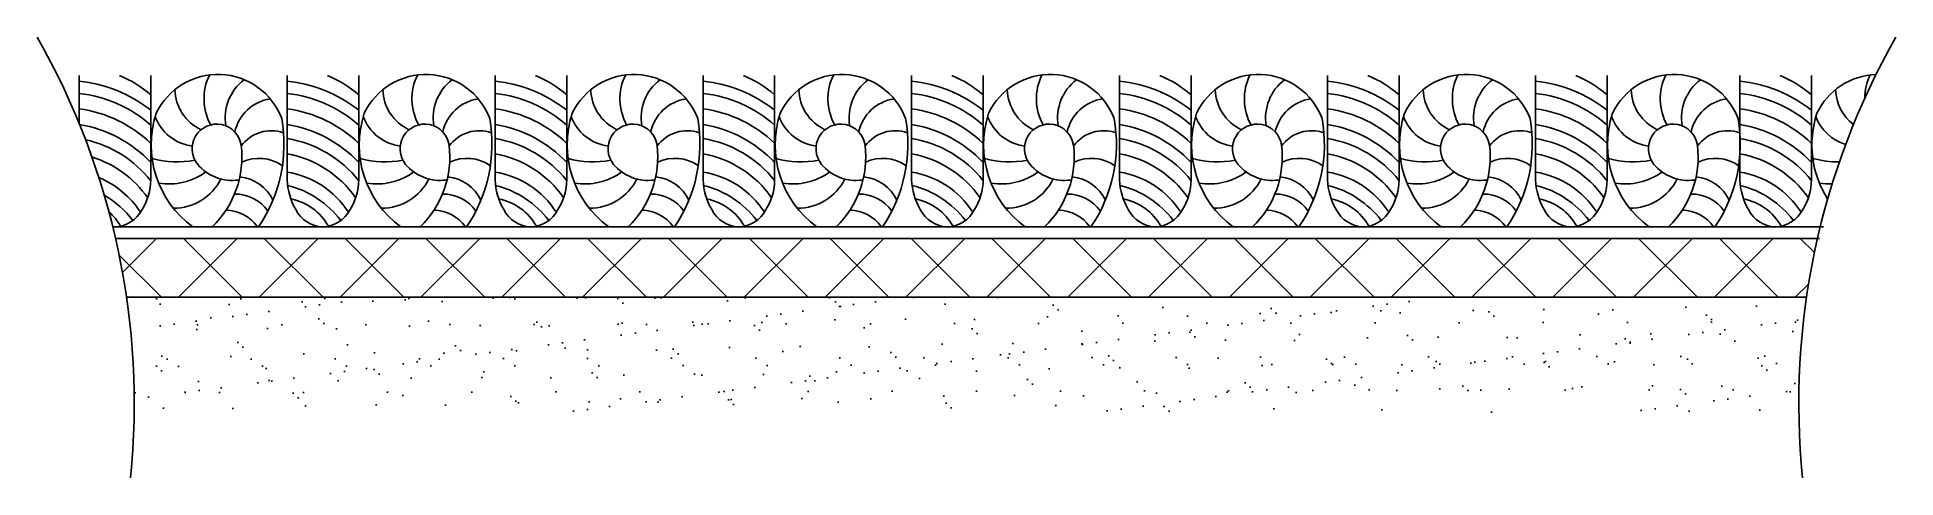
# Model space of a CAD drawing. Extents: x 3034 to 5099, y 328 to 818.
import ezdxf

# ---------------------------------------------------------------- set-up
doc = ezdxf.new("R2010")
doc.units = 0
doc.header["$LTSCALE"] = 10
doc.header["$MEASUREMENT"] = 0
for name, color, linetype in [('3', 3, 'CONTINUOUS'), ('7', 7, 'CONTINUOUS'), ('BH', 3, 'CONTINUOUS')]:
    doc.layers.add(name, color=color, linetype=linetype)

msp = doc.modelspace()

# ---------------------------------------------------------------- hatches: boundary and pattern name
at = {"layer": 'BH'}
h = msp.add_hatch(dxfattribs=at)
h.set_pattern_fill('AR-SAND', color=256, scale=30, style=0)
h.set_pattern_definition([(37.5, (-129120.22, 20364.44), (-1.8898, 57.804713), [0, -45.6, 0, -51, 0, -48.75]), (7.5, (-129120.22, 20364.44), (53.0933, 84.66438), [0, -24.6, 0, -41.1, 0, -15.75]), (327.5, (-129157.12, 20364.44), (93.424256, 0.169772), [0, -15, 0, -54, 0, -70.5]), (317.5, (-129157.12, 20364.44), (90.1838, 26.330267), [0, -7.5, 0, -35.4, 0, -40.5])])
h.paths.add_polyline_path([(3133.7, 529.1, -0.039114), (3142.2, 400.4), (4991.4, 400.4, -0.039114), (4999.9, 529.1)])

# ---------------------------------------------------------------- linework, layer by layer
at = {"layer": '3'}
for p, q in [((3129.2, 556.7), (3166.9, 594.4)), ((3191.4, 529.1), (3256.7, 594.4)), ((3262.3, 529.1), (3197, 594.4)), ((3281.2, 529.1), (3346.5, 594.4)), ((3352.1, 529.1), (3286.8, 594.4)), ((3371, 529.1), (3436.3, 594.4)), ((3441.9, 529.1), (3376.6, 594.4)), ((3460.8, 529.1), (3526.1, 594.4)), ((3531.7, 529.1), (3466.4, 594.4)), ((3550.6, 529.1), (3615.9, 594.4)), ((3621.5, 529.1), (3556.2, 594.4)), ((3640.4, 529.1), (3705.7, 594.4)), ((3711.3, 529.1), (3646, 594.4)), ((3730.2, 529.1), (3795.5, 594.4)), ((3801.1, 529.1), (3735.8, 594.4)), ((3820, 529.1), (3885.3, 594.4)), ((3890.9, 529.1), (3825.6, 594.4)), ((3909.8, 529.1), (3975.1, 594.4)), ((3980.7, 529.1), (3915.4, 594.4)), ((3999.6, 529.1), (4064.9, 594.4)), ((4070.5, 529.1), (4005.2, 594.4)), ((4089.5, 529.1), (4154.7, 594.4)), ((4160.3, 529.1), (4095, 594.4)), ((4179.3, 529.1), (4244.5, 594.4)), ((4250.1, 529.1), (4184.8, 594.4)), ((4269.1, 529.1), (4334.4, 594.4)), ((4339.9, 529.1), (4274.6, 594.4)), ((4358.9, 529.1), (4424.2, 594.4)), ((4429.7, 529.1), (4364.4, 594.4)), ((4448.7, 529.1), (4514, 594.4)), ((4519.5, 529.1), (4454.2, 594.4)), ((4538.5, 529.1), (4603.8, 594.4)), ((4609.3, 529.1), (4544, 594.4)), ((4628.3, 529.1), (4693.6, 594.4)), ((4699.1, 529.1), (4633.8, 594.4)), ((4718.1, 529.1), (4783.4, 594.4)), ((4788.9, 529.1), (4723.6, 594.4)), ((4807.9, 529.1), (4873.2, 594.4)), ((4878.7, 529.1), (4813.4, 594.4)), ((4897.7, 529.1), (4963, 594.4)), ((4968.5, 529.1), (4903.2, 594.4)), ((5008.7, 578.8), (4993, 594.4)), ((3172.5, 529.1), (3125.5, 576.1)), ((4987.5, 529.1), (5002.2, 543.8))]:
    msp.add_line(p, q, dxfattribs=at)
at = {"layer": '7'}
msp.add_line((3133.7, 529.1), (4999.9, 529.1), dxfattribs=at)
for points in [[(3081.1, 722.4), (3081.1, 775.7)], [(3118.5, 607.3), (5018.8, 607.3)], [(3121.5, 594.4), (5014.5, 594.4)]]:
    msp.add_lwpolyline(points, dxfattribs=at)
for points in [[(3160.7, 775.7), (3160.7, 659.6, -0.144903), (3151, 626.8, -0.271592), (3120.9, 607.2, -0.017114), (3118.5, 607.4, -0.017114)], [(3280.4, 607.3, 0.194368), (3306.2, 727.9, 0.660862), (3166.7, 733.7, 0.323639), (3207.4, 607.3, 0.323639)], [(3391.7, 775.7), (3391.7, 659.6, -0.144903), (3382, 626.8, -0.271592), (3351.9, 607.2, -0.271592), (3321.8, 626.8, -0.122988), (3312.2, 659.6), (3312.2, 775.7)], [(3511.5, 607.3, 0.194368), (3537.2, 727.9, 0.660862), (3397.8, 733.7, 0.323639), (3438.4, 607.3, 0.323639)], [(3622.7, 775.7), (3622.7, 659.6, -0.144903), (3613, 626.8, -0.271592), (3582.9, 607.2, -0.271592), (3552.8, 626.8, -0.122988), (3543.2, 659.6), (3543.2, 775.7)], [(3742.5, 607.3, 0.194368), (3768.2, 727.9, 0.660862), (3628.8, 733.7, 0.323639), (3669.4, 607.3, 0.323639)], [(3853.7, 775.7), (3853.7, 659.6, -0.144903), (3844.1, 626.8, -0.271592), (3813.9, 607.2, -0.271592), (3783.8, 626.8, -0.122988), (3774.2, 659.6), (3774.2, 775.7)], [(3973.5, 607.3, 0.194368), (3999.2, 727.9, 0.660862), (3859.8, 733.7, 0.323639), (3900.5, 607.3, 0.323639)], [(4085.3, 775.7), (4085.3, 659.6, -0.144903), (4075.7, 626.8, -0.271592), (4045.6, 607.2, -0.271592), (4015.5, 626.8, -0.122988), (4005.8, 659.6), (4005.8, 775.7)], [(4205.1, 607.3, 0.194368), (4230.9, 727.9, 0.660862), (4091.4, 733.7, 0.323639), (4132.1, 607.3, 0.323639)], [(4316.3, 775.7), (4316.3, 659.6, -0.144903), (4306.7, 626.8, -0.271592), (4276.6, 607.2, -0.271592), (4246.5, 626.8, -0.122988), (4236.8, 659.6), (4236.8, 775.7)], [(4436.1, 607.3, 0.194368), (4461.9, 727.9, 0.660862), (4322.4, 733.7, 0.323639), (4363.1, 607.3, 0.323639)], [(4547.4, 775.7), (4547.4, 659.6, -0.144903), (4537.7, 626.8, -0.271592), (4507.6, 607.2, -0.271592), (4477.5, 626.8, -0.122988), (4467.8, 659.6), (4467.8, 775.7)], [(4667.1, 607.3, 0.194368), (4692.9, 727.9, 0.660862), (4553.4, 733.7, 0.323639), (4594.1, 607.3, 0.323639)], [(4778.4, 775.7), (4778.4, 659.6, -0.144903), (4768.7, 626.8, -0.271592), (4738.6, 607.2, -0.271592), (4708.5, 626.8, -0.122988), (4698.9, 659.6), (4698.9, 775.7)], [(4898.2, 607.3, 0.194368), (4923.9, 727.9, 0.660862), (4784.5, 733.7, 0.323639), (4825.1, 607.3, 0.323639)], [(5005.4, 775.7), (5005.4, 659.6, -0.144903), (4995.8, 626.8, -0.271592), (4965.6, 607.2, -0.271592), (4935.5, 626.8, -0.122988), (4925.9, 659.6), (4925.9, 775.7)], [(5077.1, 776.9, 0.27896), (5011.5, 733.7, 0.222839), (5023.4, 638.2, 0.222839)], [(3228.9, 607.3, 0.234762), (3261.1, 698.3, 1.312359), (3212.8, 676.9, 0.256627), (3258.1, 659.5)], [(3459.9, 607.3, 0.234762), (3492.1, 698.3, 1.312359), (3443.8, 676.9, 0.256627), (3489.1, 659.5)], [(3690.9, 607.3, 0.234762), (3723.1, 698.3, 1.312359), (3674.8, 676.9, 0.256627), (3720.1, 659.5)], [(3921.9, 607.3, 0.234762), (3954.1, 698.3, 1.312359), (3905.8, 676.9, 0.256627), (3951.1, 659.5)], [(4153.5, 607.3, 0.234762), (4185.7, 698.3, 1.312359), (4137.4, 676.9, 0.256627), (4182.7, 659.5)], [(4384.6, 607.3, 0.234762), (4416.8, 698.3, 1.312359), (4368.5, 676.9, 0.256627), (4413.8, 659.5)], [(4615.6, 607.3, 0.234762), (4647.8, 698.3, 1.312359), (4599.5, 676.9, 0.256627), (4644.8, 659.5)], [(4846.6, 607.3, 0.234762), (4878.8, 698.3, 1.312359), (4830.5, 676.9, 0.256627), (4875.8, 659.5)]]:
    msp.add_lwpolyline(points, format="xyb", dxfattribs=at)
at = {"layer": 'BH'}
for centre, radius, start, end in [((2316.8, 410.6), 825.5, 354.272, 29.6072), ((5816.9, 410.6), 825.5, 150.3928, 185.728), ((3064.6, 615.1), 155.3, 51.7749, 83.878), ((3080.1, 662.8), 121.8, 48.5808, 67.8606), ((3280.1, 749.9), 60.3, 154.0231, 208.8953), ((3297, 728.5), 53.6, 127.3756, 189.3856), ((3295.6, 615.1), 155.3, 51.7749, 83.878), ((3311.1, 662.8), 121.8, 48.5808, 67.8606), ((3511.1, 749.9), 60.3, 154.0231, 208.8953), ((3528, 728.5), 53.6, 127.3756, 189.3856), ((3526.6, 615.1), 155.3, 51.7749, 83.878), ((3542.1, 662.8), 121.8, 48.5808, 67.8606), ((3742.1, 749.9), 60.3, 154.0231, 208.8953), ((3759, 728.5), 53.6, 127.3756, 189.3856), ((3757.6, 615.1), 155.3, 51.7749, 83.878), ((3773.1, 662.8), 121.8, 48.5808, 67.8606), ((3973.2, 749.9), 60.3, 154.0231, 208.8953), ((3990, 728.5), 53.6, 127.3756, 189.3856), ((3989.2, 615.1), 155.3, 51.7749, 83.878), ((4004.7, 662.8), 121.8, 48.5808, 67.8606), ((4204.8, 749.9), 60.3, 154.0231, 208.8953), ((4221.6, 728.5), 53.6, 127.3756, 189.3856), ((4220.3, 615.1), 155.3, 51.7749, 83.878), ((4235.8, 662.8), 121.8, 48.5808, 67.8606), ((4435.8, 749.9), 60.3, 154.0231, 208.8953), ((4452.7, 728.5), 53.6, 127.3756, 189.3856), ((4451.3, 615.1), 155.3, 51.7749, 83.878), ((4466.8, 662.8), 121.8, 48.5808, 67.8606), ((4666.8, 749.9), 60.3, 154.0231, 208.8953), ((4683.7, 728.5), 53.6, 127.3756, 189.3856), ((4682.3, 615.1), 155.3, 51.7749, 83.878), ((4697.8, 662.8), 121.8, 48.5808, 67.8606), ((4897.8, 749.9), 60.3, 154.0231, 208.8953), ((4914.7, 728.5), 53.6, 127.3756, 189.3856), ((4909.3, 615.1), 155.3, 51.7749, 83.878), ((4924.8, 662.8), 121.8, 48.5808, 67.8606), ((5124.9, 749.9), 60.3, 154.0231, 179.4752), ((3066.7, 615.3), 141.1, 48.2323, 84.1096), ((3238.7, 761.6), 51.3, 181.8253, 244.3471), ((3301.1, 702.1), 48.4, 99.2602, 167.0065), ((3297.7, 615.3), 141.1, 48.2323, 84.1096), ((3469.7, 761.6), 51.3, 181.8253, 244.3471), ((3532.1, 702.1), 48.4, 99.2602, 167.0065), ((3528.7, 615.3), 141.1, 48.2323, 84.1096), ((3700.7, 761.6), 51.3, 181.8253, 244.3471), ((3763.1, 702.1), 48.4, 99.2602, 167.0065), ((3759.7, 615.3), 141.1, 48.2323, 84.1096), ((3931.8, 761.6), 51.3, 181.8253, 244.3471), ((3994.1, 702.1), 48.4, 99.2602, 167.0065), ((3991.3, 615.3), 141.1, 48.2323, 84.1096), ((4163.4, 761.6), 51.3, 181.8253, 244.3471), ((4225.7, 702.1), 48.4, 99.2602, 167.0065), ((4222.3, 615.3), 141.1, 48.2323, 84.1096), ((4394.4, 761.6), 51.3, 181.8253, 244.3471), ((4456.8, 702.1), 48.4, 99.2602, 167.0065), ((4453.4, 615.3), 141.1, 48.2323, 84.1096), ((4625.4, 761.6), 51.3, 181.8253, 244.3471), ((4687.8, 702.1), 48.4, 99.2602, 167.0065), ((4684.4, 615.3), 141.1, 48.2323, 84.1096), ((4856.4, 761.6), 51.3, 181.8253, 244.3471), ((4918.8, 702.1), 48.4, 99.2602, 167.0065), ((4911.4, 615.3), 141.1, 48.2323, 84.1096), ((5083.5, 761.6), 51.3, 181.8253, 232.1642), ((3063, 599.6), 140.2, 45.8566, 82.5823), ((3213.2, 747.7), 50.8, 200.1874, 262.6825), ((3294.1, 599.6), 140.2, 45.8566, 82.5823), ((3444.3, 747.7), 50.8, 200.1874, 262.6825), ((3525.1, 599.6), 140.2, 45.8566, 82.5823), ((3675.3, 747.7), 50.8, 200.1874, 262.6825), ((3756.1, 599.6), 140.2, 45.8566, 82.5823), ((3906.3, 747.7), 50.8, 200.1874, 262.6825), ((3987.7, 599.6), 140.2, 45.8566, 82.5823), ((4137.9, 747.7), 50.8, 200.1874, 262.6825), ((4218.7, 599.6), 140.2, 45.8566, 82.5823), ((4368.9, 747.7), 50.8, 200.1874, 262.6825), ((4449.7, 599.6), 140.2, 45.8566, 82.5823), ((4599.9, 747.7), 50.8, 200.1874, 262.6825), ((4680.8, 599.6), 140.2, 45.8566, 82.5823), ((4831, 747.7), 50.8, 200.1874, 262.6825), ((4907.8, 599.6), 140.2, 45.8566, 82.5823), ((5058, 747.7), 50.8, 200.1874, 253.3191), ((3058.2, 582.3), 140.9, 43.3154, 80.6123), ((3060.9, 580.3), 126.9, 38.172, 77.5324), ((3294.4, 673.3), 41, 70.4025, 144.0726), ((3289.2, 582.3), 140.9, 43.3154, 80.6123), ((3291.9, 580.3), 126.9, 38.172, 80.829), ((3525.4, 673.3), 41, 70.4025, 144.0726), ((3520.2, 582.3), 140.9, 43.3154, 80.6123), ((3523, 580.3), 126.9, 38.172, 80.829), ((3756.5, 673.3), 41, 70.4025, 144.0726), ((3751.2, 582.3), 140.9, 43.3154, 80.6123), ((3754, 580.3), 126.9, 38.172, 80.829), ((3987.5, 673.3), 41, 70.4025, 144.0726), ((3982.8, 582.3), 140.9, 43.3154, 80.6123), ((3985.6, 580.3), 126.9, 38.172, 80.829), ((4219.1, 673.3), 41, 70.4025, 144.0726), ((4213.8, 582.3), 140.9, 43.3154, 80.6123), ((4216.6, 580.3), 126.9, 38.172, 80.829), ((4450.1, 673.3), 41, 70.4025, 144.0726), ((4444.9, 582.3), 140.9, 43.3154, 80.6123), ((4447.6, 580.3), 126.9, 38.172, 80.829), ((4681.1, 673.3), 41, 70.4025, 144.0726), ((4675.9, 582.3), 140.9, 43.3154, 80.6123), ((4678.6, 580.3), 126.9, 38.172, 80.829), ((4912.1, 673.3), 41, 70.4025, 144.0726), ((4902.9, 582.3), 140.9, 43.3154, 80.6123), ((4905.7, 580.3), 126.9, 38.172, 80.829), ((3060.1, 572.3), 118.2, 34.7273, 72.7058), ((3190.5, 785.9), 106.2, 254.5381, 280.4601), ((3280.9, 638.7), 44.9, 54.5614, 115.2485), ((3291.2, 572.3), 118.2, 34.7273, 79.7693), ((3421.5, 785.9), 106.2, 254.5381, 280.4601), ((3511.9, 638.7), 44.9, 54.5614, 115.2485), ((3522.2, 572.3), 118.2, 34.7273, 79.7693), ((3652.5, 785.9), 106.2, 254.5381, 280.4601), ((3742.9, 638.7), 44.9, 54.5614, 115.2485), ((3753.2, 572.3), 118.2, 34.7273, 79.7693), ((3883.5, 785.9), 106.2, 254.5381, 280.4601), ((3973.9, 638.7), 44.9, 54.5614, 115.2485), ((3984.8, 572.3), 118.2, 34.7273, 79.7693), ((4115.2, 785.9), 106.2, 254.5381, 280.4601), ((4205.5, 638.7), 44.9, 54.5614, 115.2485), ((4215.8, 572.3), 118.2, 34.7273, 79.7693), ((4346.2, 785.9), 106.2, 254.5381, 280.4601), ((4436.5, 638.7), 44.9, 54.5614, 115.2485), ((4446.8, 572.3), 118.2, 34.7273, 79.7693), ((4577.2, 785.9), 106.2, 254.5381, 280.4601), ((4667.6, 638.7), 44.9, 54.5614, 115.2485), ((4677.9, 572.3), 118.2, 34.7273, 79.7693), ((4808.2, 785.9), 106.2, 254.5381, 280.4601), ((4898.6, 638.7), 44.9, 54.5614, 115.2485), ((4904.9, 572.3), 118.2, 34.7273, 79.7693), ((5035.2, 785.9), 106.2, 254.5381, 270.6705), ((3065, 569.8), 99.9, 32.5729, 67.6317), ((3180.6, 725.1), 70, 260.8511, 306.0772), ((3254.9, 617), 46.2, 25.9485, 84.2158), ((3296, 569.8), 99.9, 32.5729, 80.7015), ((3411.6, 725.1), 70, 260.8511, 306.0772), ((3485.9, 617), 46.2, 25.9485, 84.2158), ((3527, 569.8), 99.9, 32.5729, 80.7015), ((3642.6, 725.1), 70, 260.8511, 306.0772), ((3717, 617), 46.2, 25.9485, 84.2158), ((3758.1, 569.8), 99.9, 32.5729, 80.7015), ((3873.7, 725.1), 70, 260.8511, 306.0772), ((3948, 617), 46.2, 25.9485, 84.2158), ((3989.7, 569.8), 99.9, 32.5729, 80.7015), ((4105.3, 725.1), 70, 260.8511, 306.0772), ((4179.6, 617), 46.2, 25.9485, 84.2158), ((4220.7, 569.8), 99.9, 32.5729, 80.7015), ((4336.3, 725.1), 70, 260.8511, 306.0772), ((4410.6, 617), 46.2, 25.9485, 84.2158), ((4451.7, 569.8), 99.9, 32.5729, 80.7015), ((4567.3, 725.1), 70, 260.8511, 306.0772), ((4641.6, 617), 46.2, 25.9485, 84.2158), ((4682.7, 569.8), 99.9, 32.5729, 80.7015), ((4798.3, 725.1), 70, 260.8511, 306.0772), ((4872.6, 617), 46.2, 25.9485, 84.2158), ((4909.8, 569.8), 99.9, 32.5729, 80.7015), ((3056, 550.4), 106.3, 37.0514, 60.0713), ((3186.1, 686.8), 58.6, 269.629, 333.561), ((3254.4, 599.3), 44.6, 35.2346, 90.9435), ((3287, 550.4), 106.3, 37.0514, 76.0286), ((3417.1, 686.8), 58.6, 269.629, 333.561), ((3485.5, 599.3), 44.6, 35.2346, 90.9435), ((3518, 550.4), 106.3, 37.0514, 76.0286), ((3648.2, 686.8), 58.6, 269.629, 333.561), ((3716.5, 599.3), 44.6, 35.2346, 90.9435), ((3749, 550.4), 106.3, 37.0514, 76.0286), ((3879.2, 686.8), 58.6, 269.629, 333.561), ((3947.5, 599.3), 44.6, 35.2346, 90.9435), ((3980.7, 550.4), 106.3, 37.0514, 76.0286), ((4110.8, 686.8), 58.6, 269.629, 333.561), ((4179.1, 599.3), 44.6, 35.2346, 90.9435), ((4211.7, 550.4), 106.3, 37.0514, 76.0286), ((4341.8, 686.8), 58.6, 269.629, 333.561), ((4410.1, 599.3), 44.6, 35.2346, 90.9435), ((4442.7, 550.4), 106.3, 37.0514, 76.0286), ((4572.8, 686.8), 58.6, 269.629, 333.561), ((4641.1, 599.3), 44.6, 35.2346, 90.9435), ((4673.7, 550.4), 106.3, 37.0514, 76.0286), ((4803.8, 686.8), 58.6, 269.629, 333.561), ((4872.2, 599.3), 44.6, 35.2346, 90.9435), ((4900.7, 550.4), 106.3, 37.0514, 76.0286), ((5025.4, 725.1), 70, 260.8511, 272.5254), ((3072.8, 577.4), 62.4, 29.3851, 48.3889), ((3244, 583.5), 42.4, 34.0978, 89.6851), ((3303.8, 577.4), 62.4, 29.3851, 78.4316), ((3475, 583.5), 42.4, 34.0978, 89.6851), ((3534.8, 577.4), 62.4, 29.3851, 78.4316), ((3706, 583.5), 42.4, 34.0978, 89.6851), ((3765.8, 577.4), 62.4, 29.3851, 78.4316), ((3937.1, 583.5), 42.4, 34.0978, 89.6851), ((3997.5, 577.4), 62.4, 29.3851, 78.4316), ((4168.7, 583.5), 42.4, 34.0978, 89.6851), ((4228.5, 577.4), 62.4, 29.3851, 78.4316), ((4399.7, 583.5), 42.4, 34.0978, 89.6851), ((4459.5, 577.4), 62.4, 29.3851, 78.4316), ((4630.7, 583.5), 42.4, 34.0978, 89.6851), ((4690.5, 577.4), 62.4, 29.3851, 78.4316), ((4861.7, 583.5), 42.4, 34.0978, 89.6851), ((4917.5, 577.4), 62.4, 29.3851, 78.4316)]:
    msp.add_arc(centre, radius, start, end, dxfattribs=at)

doc.saveas('drawing.dxf')
